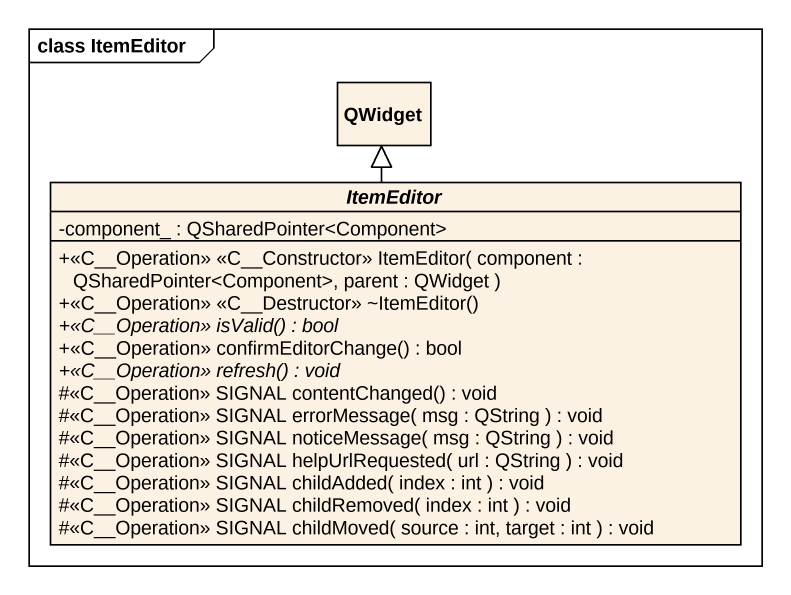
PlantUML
@startuml
mainframe class ItemEditor
hide circle
hide empty members
skinparam classAttributeIconSize 0
class QWidget
abstract class ItemEditor {
  -component_ : QSharedPointer<Component>
  +<<C~__Operation>> <<C~__Constructor>> ItemEditor( component : QSharedPointer<Component>, parent : QWidget )
  +<<C~__Operation>> <<C~__Destructor>> ~ItemEditor()
  {abstract} +<<C__Operation>> isValid() : bool
  +<<C__Operation>> confirmEditorChange() : bool
  {abstract} +<<C__Operation>> refresh() : void
  #<<C__Operation>> SIGNAL contentChanged() : void
  #<<C__Operation>> SIGNAL errorMessage( msg : QString ) : void
  #<<C__Operation>> SIGNAL noticeMessage( msg : QString ) : void
  #<<C__Operation>> SIGNAL helpUrlRequested( url : QString ) : void
  #<<C__Operation>> SIGNAL childAdded( index : int ) : void
  #<<C__Operation>> SIGNAL childRemoved( index : int ) : void
  #<<C__Operation>> SIGNAL childMoved( source : int, target : int ) : void
}
ItemEditor -up-|> QWidget
@enduml
